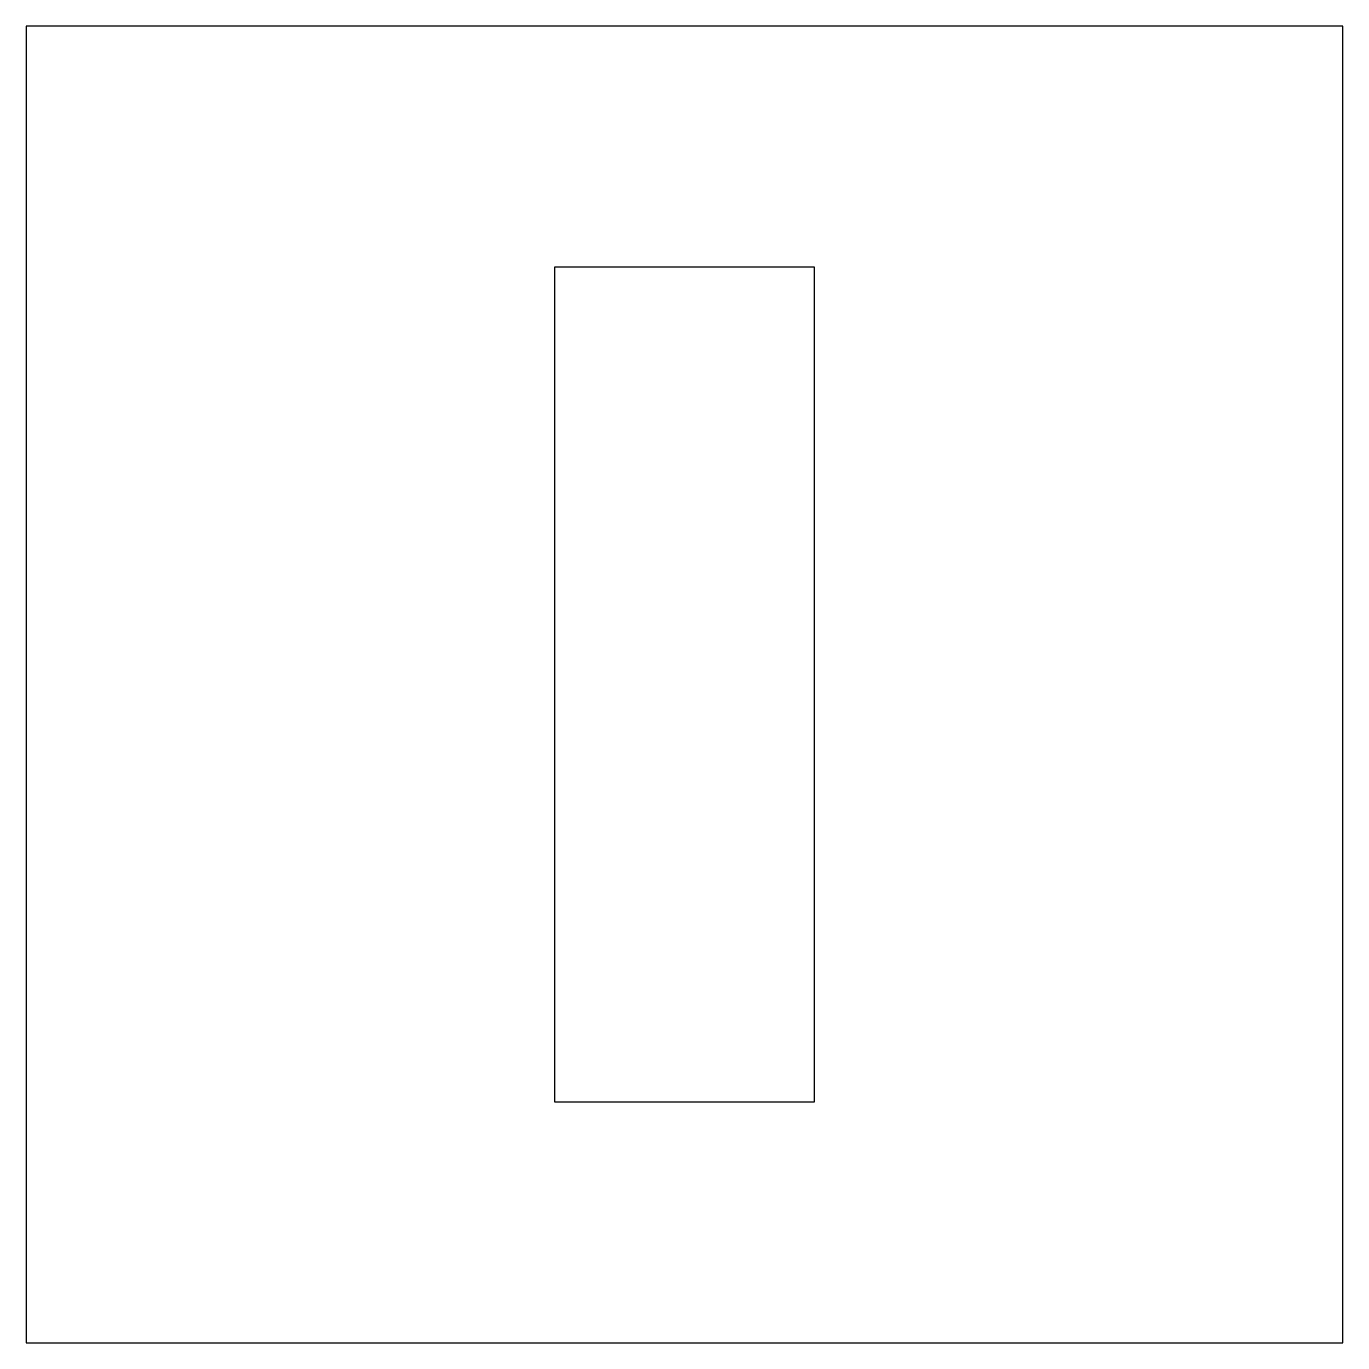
# Model space of a CAD drawing. Header units: metres. Extents: x -8 to 8, y -8 to 8.
import ezdxf

# ---------------------------------------------------------------- set-up
doc = ezdxf.new("R2010")
doc.units = ezdxf.units.M

msp = doc.modelspace()

# ---------------------------------------------------------------- linework, layer by layer
for p, q in [((8, 8), (-8, 8)), ((-8, 8), (-8, -8)), ((8, -8), (8, 8)), ((-1.575, -5.075), (-1.575, 5.075)), ((-1.575, 5.075), (1.575, 5.075)), ((1.575, 5.075), (1.575, -5.075)), ((1.575, -5.075), (-1.575, -5.075)), ((-8, -8), (8, -8))]:
    msp.add_line(p, q)

doc.saveas('drawing.dxf')
